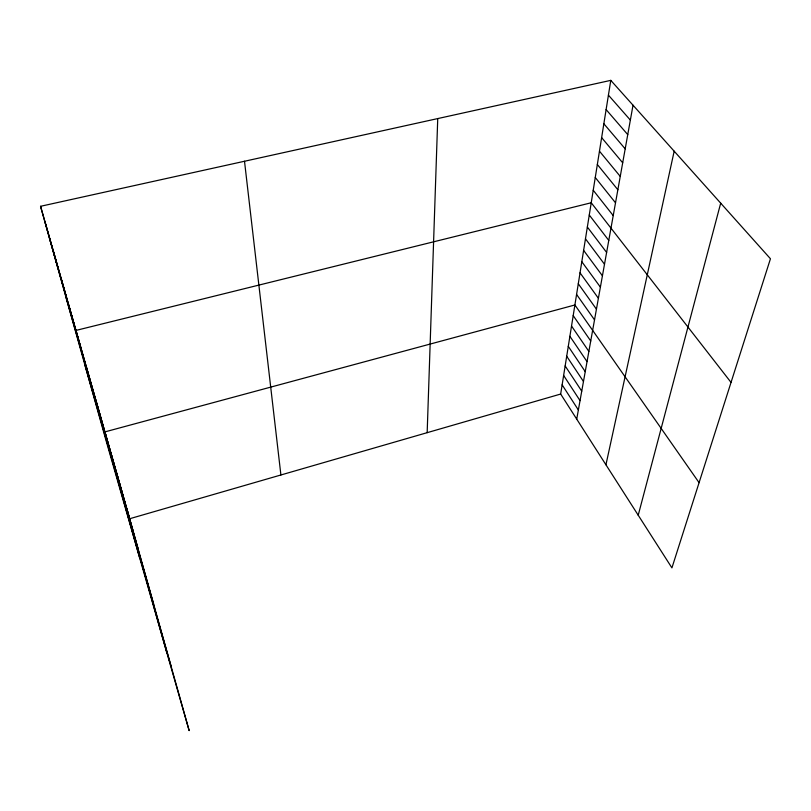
<?xml version="1.0" encoding="UTF-8"?>
<svg xmlns="http://www.w3.org/2000/svg" width="811" height="811" viewBox="0 0 811 811"><rect width="100%" height="100%" fill="white"/><g stroke="black" fill="none" stroke-linecap="round" stroke-linejoin="round"><path stroke-width="1.22" d="M427.164 432.668L437.737 118.578M610.784 80.36L770.45 258.76L671.924 567.882L560.665 394.045L610.784 80.36L40.55 206.298L105.694 439.309L189.166 730.64L127.124 509.835M576.722 419.125L633.026 105.207M605.939 464.774L674.174 151.191M638.216 515.228L720.695 203.166M560.665 394.045L129.669 518.736L40.55 206.298M608.422 95.14L630.36 120.079M606.111 109.597L627.755 134.626M603.85 123.759L625.2 148.859M601.63 137.617L622.696 162.788M599.471 151.191L620.253 176.413M597.342 164.481L617.86 189.754M595.264 177.497L615.519 202.811M593.226 190.25L613.228 215.604M731.035 382.407L591.229 202.76L75.95 330.422L139.897 558.678M589.273 215.016L608.777 240.411M587.346 227.029L606.618 252.444M585.471 238.809L604.499 264.234M583.616 250.366L602.431 275.801M581.811 261.71L600.393 287.135M580.027 272.831L598.396 298.255M578.284 283.749L596.44 309.163M576.58 294.454L594.524 319.869M699.082 482.667L574.898 304.977L104.903 431.898L166.823 652.652M573.195 315.611L590.732 340.985M571.532 326.052L588.867 351.396M569.89 336.301L587.032 361.615M568.288 346.358L585.238 371.641M566.707 356.242L583.474 381.494M565.155 365.943L581.74 391.155M563.635 375.473L580.037 400.644M562.135 384.84L578.365 409.971M85.054 365.497L170.979 665.872M49.441 238.089L138.154 548.976M66.046 297.485L153.695 604.286M116.46 472.428L133.085 531.205M110.793 452.579L122.309 493.453M95.86 400.188L110.701 452.741M86.23 366.44L101.527 420.605M68.712 305.037L81.272 349.632M61.139 278.477L73.882 323.731M53.202 250.64L66.127 296.573M44.869 221.433L57.986 268.056M244.506 161.247L280.9 474.982"/></g></svg>
